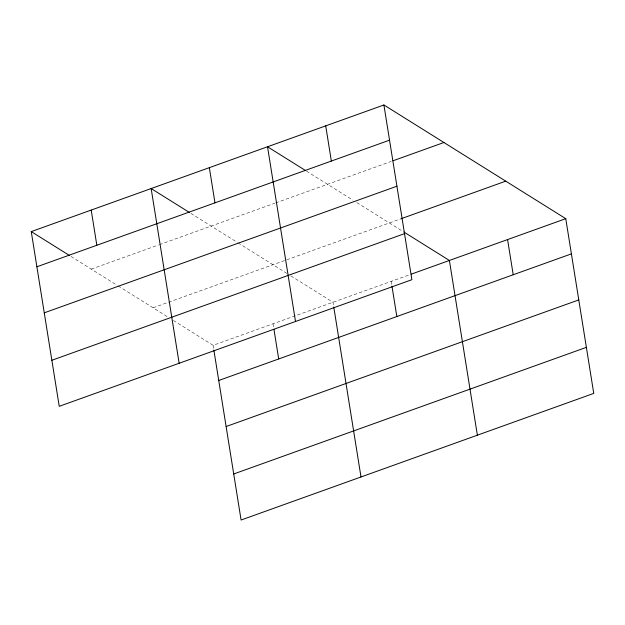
<?xml version="1.0" encoding="UTF-8"?>
<svg xmlns="http://www.w3.org/2000/svg" width="625" height="625" viewBox="0 0 625 625"><rect width="100%" height="100%" fill="white"/><g stroke="black" fill="none" stroke-linecap="round" stroke-linejoin="round"><path stroke-width="0.47" stroke-dasharray="3.12 2.34" d="M91.266 269.125L158.484 244.984M159.391 244.664L274.812 203.219M275.719 202.891L391.188 161.438M153.094 307.781L167.625 302.562M168.539 302.234L401.195 218.703M173.367 320.453L213.109 345.305L409.383 274.828M306.461 171.102L352.766 200.055M356.828 202.594L403.164 231.562M190.891 213.391L237.203 242.344M238.016 242.859L286.781 273.352M290.836 275.883L333.008 302.25L333.617 306.055M70.984 256.445L117.297 285.398M118.109 285.906L168.5 317.414M391.195 281.359L391.805 285.164M273.055 323.773L273.82 328.531M213.109 345.305L213.719 349.102"/><path stroke-width="0.94" d="M383.906 104.977L411.891 279.695L59.234 406.32L31.25 231.602L383.906 104.977L565.766 218.68L593.75 393.398L241.094 520.023L213.867 350.055M36.883 266.789L389.547 140.164M393.008 160.781L443.922 142.5M44.258 312.836L396.922 186.211M401.195 218.703L505.75 181.156M51.859 360.273L404.516 233.656M411.203 274.172L565.766 218.68M218.742 380.484L571.398 253.867M226.117 426.531L578.773 299.914M233.719 473.977L586.375 347.352M305.648 170.594L267.531 146.766L295.516 321.484M403.969 232.07L449.391 260.461L477.375 435.188M189.273 212.383L151.156 188.547L179.141 363.266M31.25 231.602L69.367 255.43M507.578 239.57L513.211 274.758M391.961 286.109L396.836 316.547M325.719 125.875L331.352 161.055M333.773 307.008L360.992 476.969M273.969 329.484L278.695 358.961M209.344 167.656L214.977 202.844M91.203 210.078L96.836 245.258"/></g></svg>
